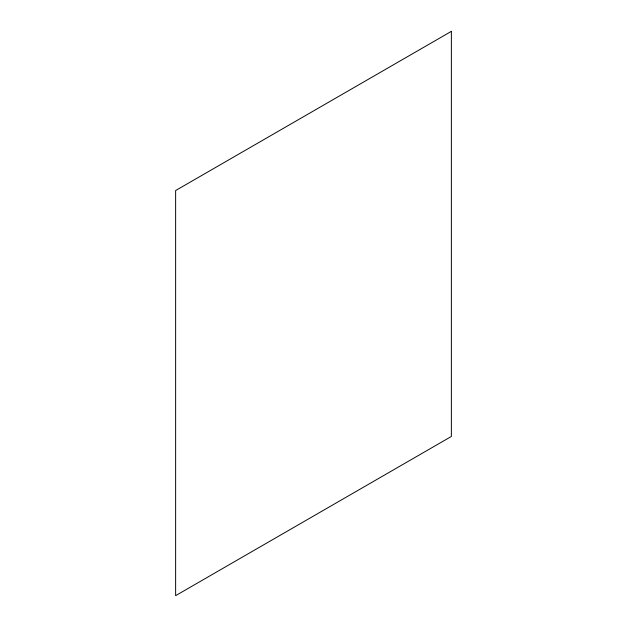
<?xml version="1.0" encoding="UTF-8"?>
<svg xmlns="http://www.w3.org/2000/svg" width="627" height="627" viewBox="0 0 627 627"><rect width="100%" height="100%" fill="white"/><g stroke="black" fill="none" stroke-linecap="round" stroke-linejoin="round"><path stroke-width="0.94" d="M451.369 31.35L175.631 190.545L175.631 595.65L451.369 436.455L451.369 31.35"/></g></svg>
